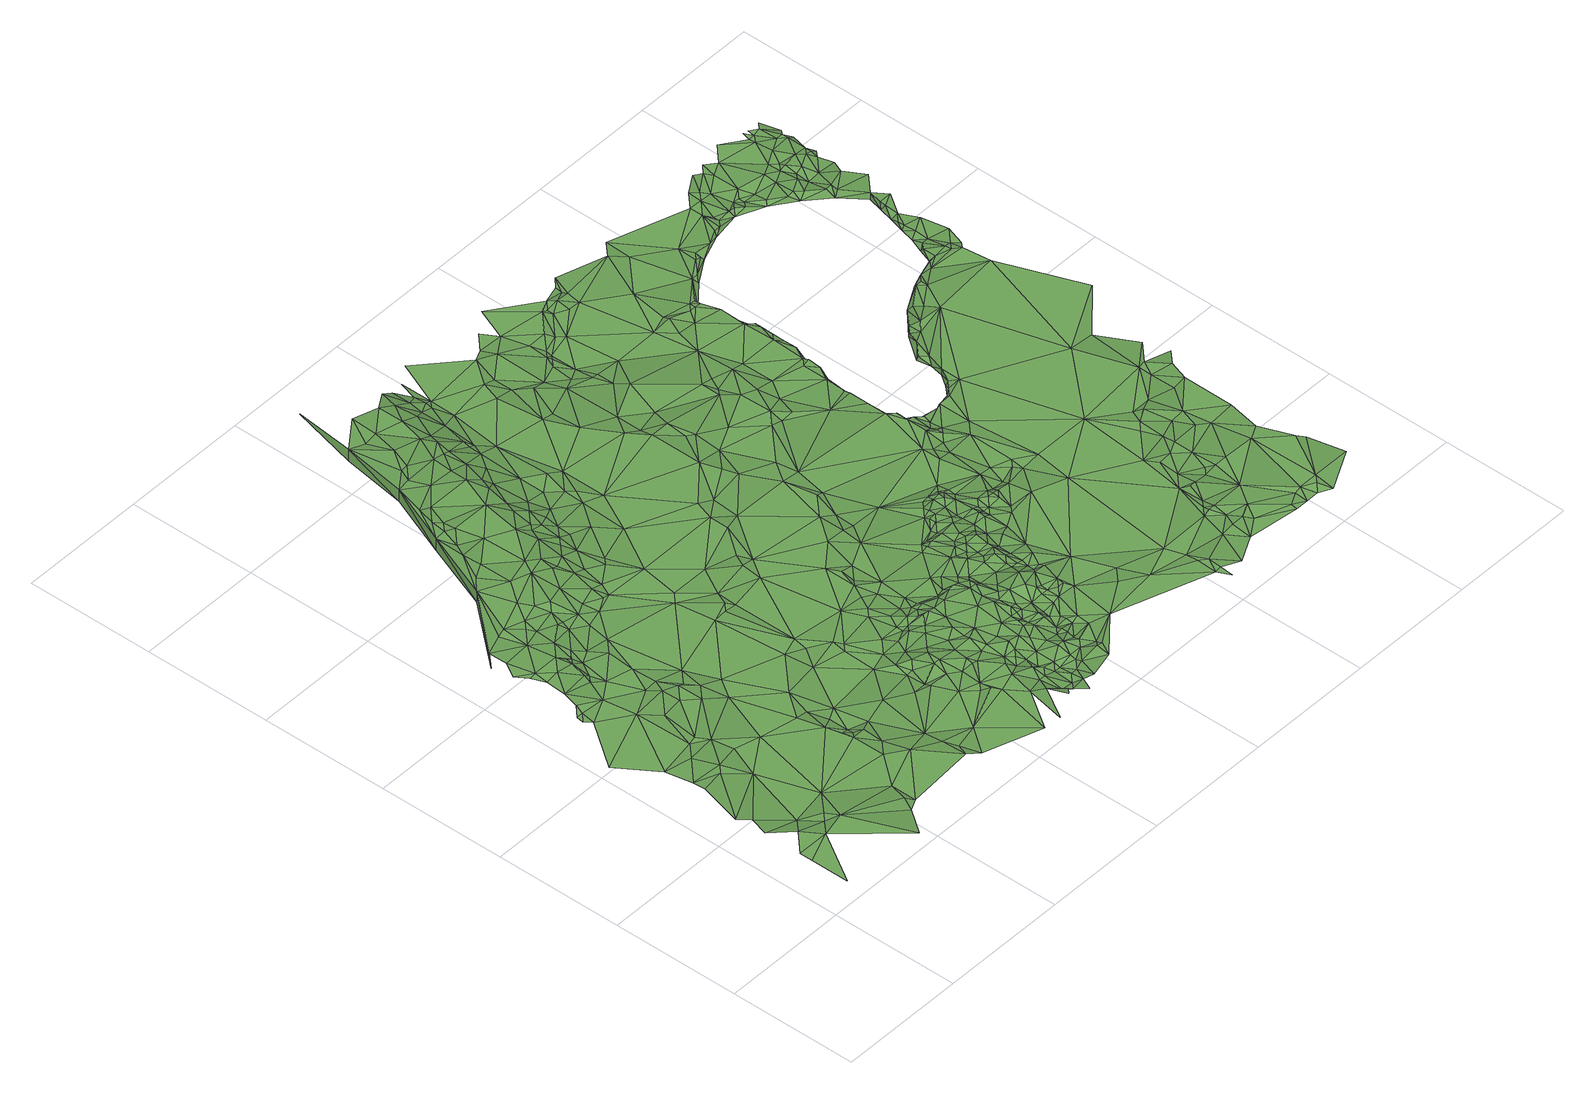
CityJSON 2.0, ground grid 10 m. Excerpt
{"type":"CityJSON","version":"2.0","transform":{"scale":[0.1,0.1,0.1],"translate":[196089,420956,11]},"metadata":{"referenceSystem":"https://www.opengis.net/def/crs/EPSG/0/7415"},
"CityObjects":{
"plantcover1":{"type":"PlantCover","attributes":{"3df_class":"Forest","bgt_fysiekvoorkomen":"groenvoorziening","bgt_status":"bestaand","identificatienamespace":"NL.IMGeo","begroeidterreindeeloptalud":"true","plus_fysiekvoorkomen":"gras- en kruidachtigen","relatievehoogteligging":0,"aantal_punten":0},"geometry":[{"type":"MultiSurface","lod":"1","boundaries":[[[0,1,2]],[[0,2,3]],[[3,2,4]],[[5,6,7]],[[4,5,7]],[[2,8,4]],[[8,5,4]],[[6,9,10]],[[11,12,10]],[[2,13,8]],[[5,9,6]],[[8,14,5]],[[15,13,2]],[[13,14,8]],[[11,16,12]],[[10,9,11]],[[17,16,18]],[[14,19,5]],[[20,16,11]],[[13,19,14]],[[17,21,22]],[[18,16,20]],[[19,9,5]],[[23,13,15]],[[20,11,9]],[[24,17,18]],[[22,21,25]],[[26,27,28]],[[25,27,26]],[[20,29,18]],[[13,23,30]],[[21,17,24]],[[13,31,19]],[[9,32,20]],[[28,27,33]],[[29,24,18]],[[31,13,30]],[[32,29,20]],[[25,34,27]],[[35,9,19]],[[34,33,27]],[[36,24,29]],[[37,38,39]],[[33,34,40]],[[41,38,37]],[[38,42,39]],[[43,30,23]],[[44,41,40]],[[21,34,25]],[[9,35,32]],[[36,45,24]],[[44,38,41]],[[24,45,21]],[[30,43,31]],[[35,29,32]],[[34,46,40]],[[47,44,40]],[[42,38,48]],[[38,44,49]],[[50,42,48]],[[51,36,29]],[[47,40,46]],[[31,52,19]],[[36,53,45]],[[38,49,48]],[[21,54,34]],[[45,55,21]],[[19,56,35]],[[44,47,57]],[[48,58,50]],[[44,57,49]],[[46,34,59]],[[51,53,36]],[[60,61,50]],[[47,46,62]],[[35,63,29]],[[31,43,64]],[[34,54,59]],[[21,55,54]],[[57,47,62]],[[19,52,65]],[[66,49,57]],[[62,46,59]],[[45,53,55]],[[48,67,58]],[[49,66,68]],[[56,19,65]],[[69,48,49]],[[57,68,66]],[[63,51,29]],[[57,62,70]],[[58,60,50]],[[69,49,68]],[[67,48,71]],[[62,59,70]],[[68,57,70]],[[69,72,48]],[[71,48,72]],[[73,68,70]],[[53,74,55]],[[31,64,52]],[[69,68,73]],[[54,55,75]],[[53,51,74]],[[59,54,76]],[[71,77,67]],[[67,60,58]],[[61,60,78]],[[75,55,74]],[[79,70,59]],[[80,63,35]],[[80,35,56]],[[70,81,73]],[[76,54,75]],[[77,71,72]],[[82,64,43]],[[51,83,74]],[[59,76,79]],[[69,84,72]],[[74,85,75]],[[69,73,86]],[[77,87,67]],[[63,83,51]],[[81,70,79]],[[74,83,85]],[[52,88,65]],[[81,86,73]],[[67,87,60]],[[52,64,88]],[[77,72,89]],[[65,90,56]],[[69,86,84]],[[85,91,75]],[[76,75,91]],[[65,92,90]],[[90,93,56]],[[83,91,85]],[[72,84,89]],[[94,80,56]],[[88,95,65]],[[95,92,65]],[[63,96,83]],[[92,93,90]],[[87,77,97]],[[93,98,56]],[[97,77,89]],[[79,99,81]],[[95,93,92]],[[79,76,99]],[[63,80,100]],[[56,98,94]],[[84,86,101]],[[91,83,96]],[[99,76,91]],[[84,101,89]],[[102,86,81]],[[64,103,88]],[[94,100,80]],[[95,88,104]],[[63,100,96]],[[104,93,95]],[[102,81,99]],[[105,64,82]],[[93,106,98]],[[107,60,87]],[[89,108,97]],[[86,109,101]],[[98,106,94]],[[103,64,105]],[[89,101,109]],[[88,103,104]],[[104,106,93]],[[107,110,60]],[[94,106,100]],[[109,86,102]],[[111,105,82]],[[112,87,97]],[[108,89,109]],[[113,111,82]],[[78,60,114]],[[60,110,115]],[[112,97,108]],[[87,112,107]],[[107,116,110]],[[117,102,99]],[[109,118,108]],[[106,104,119]],[[109,102,117]],[[120,105,111]],[[116,115,110]],[[119,104,103]],[[60,115,114]],[[105,120,103]],[[111,113,120]],[[121,96,100]],[[96,122,91]],[[118,112,108]],[[78,114,123]],[[124,100,106]],[[125,118,109]],[[126,99,91]],[[107,127,116]],[[125,109,117]],[[107,112,127]],[[116,128,115]],[[115,129,114]],[[118,130,112]],[[103,131,119]],[[125,117,132]],[[126,117,99]],[[125,133,118]],[[124,121,100]],[[120,113,134]],[[116,127,128]],[[96,121,122]],[[135,106,119]],[[115,128,129]],[[112,136,127]],[[125,132,133]],[[137,114,129]],[[103,120,138]],[[136,112,130]],[[117,139,132]],[[118,140,130]],[[124,106,135]],[[122,126,91]],[[118,133,140]],[[103,141,131]],[[142,114,137]],[[129,143,137]],[[128,143,129]],[[133,132,139]],[[130,144,136]],[[126,139,117]],[[144,130,140]],[[103,138,141]],[[123,114,145]],[[146,114,142]],[[147,142,137]],[[147,137,143]],[[148,133,139]],[[127,136,149]],[[127,150,128]],[[119,131,151]],[[133,148,140]],[[124,152,121]],[[153,136,144]],[[153,144,140]],[[135,119,151]],[[154,142,147]],[[145,114,146]],[[148,155,140]],[[121,156,122]],[[146,142,154]],[[150,127,149]],[[155,153,140]],[[152,156,121]],[[134,157,120]],[[153,149,136]],[[131,141,158]],[[120,159,138]],[[128,160,143]],[[135,161,124]],[[123,145,162]],[[124,163,152]],[[151,131,158]],[[126,164,139]],[[160,147,143]],[[120,165,159]],[[139,166,148]],[[161,163,124]],[[148,167,155]],[[122,156,168]],[[165,120,157]],[[128,150,160]],[[147,160,154]],[[153,155,169]],[[122,170,126]],[[152,163,156]],[[158,141,171]],[[135,151,172]],[[151,158,173]],[[174,149,153]],[[166,139,164]],[[141,138,171]],[[146,154,175]],[[170,122,168]],[[176,150,149]],[[172,151,173]],[[174,153,169]],[[155,167,169]],[[177,135,172]],[[177,161,135]],[[145,146,175]],[[168,156,178]],[[173,158,179]],[[167,148,166]],[[164,126,180]],[[179,158,171]],[[138,159,181]],[[182,172,173]],[[183,163,161]],[[149,174,184]],[[149,184,176]],[[150,176,185]],[[180,126,170]],[[186,157,134]],[[168,178,170]],[[177,183,161]],[[138,187,171]],[[173,179,182]],[[184,174,169]],[[159,165,181]],[[138,181,187]],[[169,167,188]],[[150,189,160]],[[185,189,150]],[[190,145,175]],[[191,172,182]],[[191,177,172]],[[181,165,157]],[[171,192,179]],[[162,145,193]],[[178,180,170]],[[184,194,176]],[[167,166,188]],[[163,195,156]],[[196,154,160]],[[185,176,194]],[[197,145,190]],[[175,154,196]],[[198,182,179]],[[187,192,171]],[[184,169,199]],[[177,200,183]],[[198,179,192]],[[198,191,182]],[[201,186,202]],[[183,195,163]],[[166,164,203]],[[180,203,164]],[[178,156,204]],[[193,145,197]],[[181,157,205]],[[206,194,184]],[[187,181,207]],[[189,208,160]],[[209,177,191]],[[210,185,194]],[[169,188,211]],[[185,210,189]],[[162,193,212]],[[186,205,157]],[[184,199,206]],[[187,213,192]],[[190,214,197]],[[209,200,177]],[[215,191,198]],[[216,190,175]],[[217,198,192]],[[211,199,169]],[[208,218,160]],[[207,181,219]],[[208,189,210]],[[178,204,180]],[[194,206,220]],[[213,187,207]],[[210,194,220]],[[196,160,218]],[[200,221,183]],[[156,195,204]],[[192,213,217]],[[215,198,217]],[[188,166,222]],[[175,196,223]],[[216,214,190]],[[181,205,224]],[[186,201,225]],[[219,181,224]],[[226,209,191]],[[205,186,225]],[[227,191,215]],[[214,228,197]],[[199,211,206]],[[228,193,197]],[[183,221,195]],[[216,175,223]],[[213,207,219]],[[229,230,201]],[[209,231,200]],[[210,232,208]],[[226,191,227]],[[220,206,233]],[[233,210,220]],[[201,230,234]],[[180,235,203]],[[215,217,236]],[[188,222,211]],[[225,201,234]],[[208,237,218]],[[196,218,238]],[[212,193,239]],[[228,240,193]],[[226,231,209]],[[231,241,200]],[[213,242,217]],[[213,219,242]],[[227,215,236]],[[221,200,241]],[[225,243,205]],[[232,210,233]],[[180,204,235]],[[205,244,224]],[[234,230,245]],[[232,237,208]],[[225,234,246]],[[238,218,237]],[[219,224,247]],[[244,205,243]],[[223,196,248]],[[217,249,236]],[[250,228,214]],[[225,246,243]],[[240,251,193]],[[196,238,248]],[[252,231,226]],[[242,219,247]],[[211,253,206]],[[254,234,245]],[[216,250,214]],[[240,228,255]],[[246,234,254]],[[226,227,256]],[[217,242,249]],[[257,216,223]],[[231,252,241]],[[224,244,247]],[[233,206,253]],[[195,221,258]],[[252,226,256]],[[259,221,241]],[[245,260,261]],[[262,227,236]],[[246,263,243]],[[264,166,203]],[[257,223,248]],[[247,244,265]],[[241,252,266]],[[254,245,261]],[[236,249,267]],[[244,243,268]],[[232,233,269]],[[262,256,227]],[[254,270,246]],[[242,247,271]],[[203,235,272]],[[259,258,221]],[[263,246,270]],[[243,263,273]],[[240,255,251]],[[266,259,241]],[[228,250,255]],[[238,237,274]],[[258,275,195]],[[236,267,262]],[[242,271,249]],[[265,244,268]],[[222,253,211]],[[256,276,252]],[[273,268,243]],[[237,232,277]],[[278,216,257]],[[166,264,222]],[[248,238,274]],[[247,265,279]],[[261,280,254]],[[252,281,266]],[[280,270,254]],[[247,282,271]],[[276,281,252]],[[283,235,204]],[[204,195,284]],[[278,250,216]],[[263,285,273]],[[286,257,248]],[[267,249,287]],[[279,265,268]],[[249,271,287]],[[263,270,285]],[[288,258,259]],[[247,279,282]],[[275,289,195]],[[276,256,290]],[[256,262,291]],[[232,269,277]],[[259,266,288]],[[267,287,262]],[[280,292,270]],[[233,293,269]],[[261,294,280]],[[294,261,295]],[[257,286,278]],[[253,293,233]],[[268,273,296]],[[274,237,277]],[[291,290,256]],[[292,285,270]],[[235,283,272]],[[290,281,276]],[[271,282,297]],[[266,281,298]],[[294,292,280]],[[287,271,297]],[[203,272,299]],[[285,296,273]],[[268,296,279]],[[300,275,258]],[[255,250,301]],[[262,287,291]],[[288,300,258]],[[288,266,302]],[[284,195,289]],[[281,290,298]],[[302,266,298]],[[303,294,295]],[[304,251,255]],[[283,204,284]],[[305,286,248]],[[282,279,306]],[[253,222,307]],[[292,294,308]],[[309,250,278]],[[292,310,285]],[[248,274,305]],[[311,290,291]],[[298,290,311]],[[282,306,297]],[[279,296,306]],[[303,308,294]],[[300,289,275]],[[310,292,308]],[[255,301,304]],[[312,293,253]],[[309,301,250]],[[285,313,296]],[[286,314,278]],[[302,298,315]],[[287,297,316]],[[311,315,298]],[[295,317,303]],[[274,277,305]],[[318,277,269]],[[288,302,319]],[[285,310,313]],[[318,269,293]],[[203,299,264]],[[272,283,299]],[[288,319,300]],[[320,302,315]],[[321,311,291]],[[291,287,322]],[[253,307,312]],[[316,297,306]],[[306,296,323]],[[278,314,309]],[[319,302,320]],[[286,305,324]],[[325,296,313]],[[311,326,315]],[[308,303,327]],[[323,296,325]],[[324,314,286]],[[300,328,289]],[[310,308,327]],[[316,322,287]],[[326,320,315]],[[329,313,310]],[[330,331,289]],[[322,321,291]],[[331,284,289]],[[321,326,311]],[[293,312,332]],[[222,333,307]],[[330,289,328]],[[300,319,328]],[[309,334,301]],[[306,323,335]],[[313,329,325]],[[316,306,335]],[[310,327,329]],[[336,303,317]],[[327,303,336]],[[319,320,337]],[[318,293,332]],[[338,305,277]],[[339,304,301]],[[312,307,332]],[[222,264,333]],[[277,318,338]],[[337,320,326]],[[323,325,340]],[[324,305,341]],[[342,283,284]],[[343,325,329]],[[344,316,335]],[[345,331,330]],[[314,346,309]],[[335,323,340]],[[301,334,339]],[[345,284,331]],[[324,341,314]],[[299,283,347]],[[345,330,328]],[[316,344,348]],[[326,321,349]],[[350,329,327]],[[322,316,351]],[[346,334,309]],[[340,325,343]],[[352,336,317]],[[351,316,348]],[[305,338,341]],[[353,327,336]],[[349,337,326]],[[335,354,344]],[[355,329,350]],[[322,356,321]],[[357,343,329]],[[358,328,319]],[[354,335,340]],[[350,327,353]],[[314,341,346]],[[338,318,332]],[[357,329,355]],[[304,339,359]],[[348,344,360]],[[336,352,353]],[[337,358,319]],[[354,360,344]],[[321,356,349]],[[361,322,351]],[[362,337,349]],[[348,360,363]],[[364,340,343]],[[342,284,345]],[[348,365,351]],[[366,343,357]],[[363,365,348]],[[299,347,264]],[[340,367,354]],[[334,368,339]],[[322,361,356]],[[366,364,343]],[[369,362,349]],[[354,370,360]],[[360,371,363]],[[364,367,340]],[[346,368,334]],[[362,358,337]],[[365,372,351]],[[372,361,351]],[[363,371,365]],[[356,369,349]],[[373,355,350]],[[373,350,353]],[[355,374,357]],[[375,345,328]],[[367,370,354]],[[339,376,359]],[[370,371,360]],[[374,366,357]],[[369,377,362]],[[341,338,378]],[[352,317,379]],[[372,365,380]],[[368,376,339]],[[346,341,378]],[[347,283,381]],[[365,371,380]],[[366,374,364]],[[342,381,283]],[[333,264,382]],[[356,377,369]],[[361,372,383]],[[361,384,356]],[[364,385,367]],[[264,347,382]],[[362,377,386]],[[379,353,352]],[[373,374,355]],[[386,358,362]],[[385,370,367]],[[361,383,384]],[[387,372,380]],[[346,388,368]],[[356,389,377]],[[374,390,364]],[[391,380,371]],[[370,391,371]],[[364,392,385]],[[356,384,389]],[[390,392,364]],[[345,375,342]],[[393,370,385]],[[376,394,359]],[[383,372,387]],[[395,328,358]],[[332,307,396]],[[393,391,370]],[[307,333,397]],[[389,398,377]],[[380,391,387]],[[378,388,346]],[[376,368,399]],[[332,400,338]],[[377,398,386]],[[383,401,384]],[[353,379,373]],[[384,401,389]],[[374,402,390]],[[402,374,373]],[[375,328,395]],[[402,392,390]],[[387,403,383]],[[368,388,399]],[[401,383,403]],[[393,385,404]],[[389,405,398]],[[401,405,389]],[[392,404,385]],[[394,376,406]],[[404,391,393]],[[376,399,406]],[[407,358,386]],[[391,408,387]],[[379,402,373]],[[375,409,342]],[[410,392,402]],[[398,407,386]],[[411,388,378]],[[388,411,399]],[[391,404,412]],[[403,387,413]],[[410,404,392]],[[378,338,414]],[[403,415,401]],[[333,382,397]],[[406,399,411]],[[415,405,401]],[[408,391,416]],[[405,417,398]],[[391,412,416]],[[381,342,409]],[[387,408,413]],[[418,382,347]],[[407,395,358]],[[412,404,410]],[[407,398,417]],[[411,419,406]],[[400,332,420]],[[415,403,413]],[[421,416,412]],[[375,422,409]],[[421,412,410]],[[415,423,405]],[[423,417,405]],[[424,402,379]],[[338,400,414]],[[424,410,402]],[[425,307,397]],[[426,416,421]],[[375,395,427]],[[408,416,428]],[[396,420,332]],[[429,421,410]],[[307,425,396]],[[408,428,413]],[[430,347,381]],[[395,407,431]],[[417,432,407]],[[378,433,411]],[[434,381,409]],[[428,416,426]],[[435,429,410]],[[413,436,415]],[[409,422,434]],[[426,421,437]],[[382,438,397]],[[431,427,395]],[[421,429,437]],[[417,439,432]],[[438,382,418]],[[440,423,415]],[[432,441,407]],[[442,417,423]],[[407,441,431]],[[424,435,410]],[[347,430,418]],[[436,440,415]],[[426,437,428]],[[417,443,439]],[[437,429,435]],[[431,444,427]],[[443,417,442]],[[441,432,439]],[[428,445,413]],[[378,414,433]],[[375,446,422]],[[444,431,441]],[[447,442,423]],[[413,448,436]],[[440,447,423]],[[449,375,427]],[[450,427,444]],[[435,424,437]],[[451,381,434]],[[452,440,436]],[[453,441,439]],[[439,443,453]],[[379,454,424]],[[413,445,448]],[[428,437,455]],[[456,444,441]],[[448,452,436]],[[420,457,400]],[[458,447,440]],[[452,458,440]],[[459,443,442]],[[427,450,460]],[[444,461,450]],[[456,441,453]],[[459,442,447]],[[445,428,455]],[[430,381,451]],[[434,422,446]],[[462,453,443]],[[444,456,461]],[[452,463,458]],[[448,463,452]],[[458,459,447]],[[462,443,459]],[[449,446,375]],[[464,456,453]],[[414,400,465]],[[448,445,466]],[[450,461,467]],[[455,466,445]],[[451,434,468]],[[450,467,460]],[[463,469,458]],[[411,470,471]],[[458,469,459]],[[437,424,472]],[[473,464,453]],[[473,453,462]],[[461,456,474]],[[438,475,397]],[[456,464,474]],[[449,427,460]],[[433,470,411]],[[418,475,438]],[[400,457,476]],[[448,477,463]],[[379,478,454]],[[479,462,459]],[[468,434,446]],[[459,469,479]],[[396,480,420]],[[448,466,477]],[[455,437,472]],[[433,414,465]],[[463,477,469]],[[430,451,468]],[[467,461,481]],[[481,461,474]],[[425,482,396]],[[460,467,483]],[[474,464,484]],[[397,485,425]],[[400,476,465]],[[464,473,484]],[[486,424,454]],[[487,418,430]],[[466,455,472]],[[488,457,420]],[[489,473,462]],[[479,489,462]],[[467,481,483]],[[460,483,490]],[[482,480,396]],[[491,479,469]],[[490,449,460]],[[397,475,492]],[[418,487,475]],[[491,469,477]],[[477,466,472]],[[493,433,465]],[[430,468,494]],[[472,424,486]],[[397,492,485]],[[484,473,489]],[[481,474,495]],[[495,474,484]],[[490,483,496]],[[420,480,488]],[[425,497,482]],[[489,479,498]],[[481,499,483]],[[490,496,449]],[[498,479,491]],[[500,446,449]],[[487,430,494]],[[496,483,499]],[[425,485,497]],[[495,484,489]],[[449,496,501]],[[488,476,457]],[[478,379,502]],[[433,493,470]],[[491,477,472]],[[501,500,449]],[[481,503,499]],[[486,454,478]],[[481,495,503]],[[493,465,504]],[[505,446,500]],[[465,476,504]],[[482,506,480]],[[492,497,485]],[[501,496,507]],[[496,499,507]],[[489,498,508]],[[497,506,482]],[[509,499,503]],[[495,489,510]],[[498,491,508]],[[511,500,501]],[[507,499,509]],[[446,505,512]],[[503,495,513]],[[507,511,501]],[[475,514,492]],[[510,489,508]],[[511,505,500]],[[504,476,488]],[[509,503,515]],[[513,495,510]],[[516,470,493]],[[504,516,493]],[[503,513,515]],[[505,511,512]],[[517,507,509]],[[518,475,487]],[[511,507,519]],[[508,491,520]],[[446,512,521]],[[518,487,494]],[[517,509,515]],[[522,510,508]],[[523,472,486]],[[513,510,522]],[[480,524,488]],[[511,525,512]],[[519,507,517]],[[468,446,526]],[[525,511,519]],[[527,504,488]],[[523,486,478]],[[515,513,528]],[[506,529,480]],[[513,522,528]],[[468,526,494]],[[530,515,528]],[[522,508,520]],[[516,531,470]],[[518,514,475]],[[530,517,515]],[[532,491,472]],[[512,525,533]],[[534,525,519]],[[497,492,535]],[[534,519,517]],[[528,522,536]],[[530,528,536]],[[527,537,504]],[[525,534,533]],[[480,529,524]],[[522,520,536]],[[527,488,538]],[[539,517,530]],[[540,534,517]],[[535,506,497]],[[521,512,533]],[[541,478,502]],[[539,530,536]],[[516,504,542]],[[539,540,517]],[[488,524,538]],[[514,535,492]],[[543,533,534]],[[537,542,504]],[[543,534,540]],[[520,491,532]],[[544,478,541]],[[536,520,545]],[[523,478,544]],[[539,536,546]],[[521,533,543]],[[518,494,547]],[[521,526,446]],[[516,548,531]],[[527,549,537]],[[536,550,546]],[[536,545,550]],[[549,527,538]],[[540,539,551]],[[552,553,502]],[[551,539,546]],[[531,548,554]],[[537,549,555]],[[556,538,524]],[[542,537,555]],[[557,541,502]],[[550,558,546]],[[553,557,502]],[[516,542,559]],[[549,538,556]],[[560,529,506]],[[558,551,546]],[[561,550,545]],[[518,562,514]],[[543,540,563]],[[516,559,548]],[[520,532,545]],[[544,541,557]],[[550,561,558]],[[521,543,563]],[[555,549,564]],[[472,523,565]],[[542,555,564]],[[551,558,561]],[[540,551,563]],[[560,506,535]],[[566,557,553]],[[567,551,561]],[[559,542,568]],[[494,569,547]],[[568,542,564]],[[561,545,570]],[[524,529,571]],[[524,571,556]],[[572,514,562]],[[549,556,571]],[[535,514,572]],[[565,532,472]],[[518,547,562]],[[567,563,551]],[[545,532,570]],[[567,561,570]],[[573,521,563]],[[574,548,559]],[[575,544,557]],[[559,568,574]],[[576,564,549]],[[577,568,564]],[[567,570,578]],[[563,567,578]],[[526,579,494]],[[573,526,521]],[[580,523,544]],[[547,581,562]],[[557,566,575]],[[576,549,571]],[[494,579,569]],[[574,568,577]],[[560,535,582]],[[572,582,535]],[[576,577,564]],[[563,578,583]],[[572,562,584]],[[562,581,585]],[[586,578,570]],[[547,569,581]],[[587,573,563]],[[582,588,560]],[[548,574,589]],[[570,532,590]],[[560,591,529]],[[529,591,571]],[[548,589,592]],[[580,544,575]],[[585,584,562]],[[583,587,563]],[[593,526,573]],[[583,578,586]],[[594,575,566]],[[593,573,587]],[[572,595,582]],[[589,574,577]],[[586,570,590]],[[581,569,585]],[[532,565,590]],[[582,595,588]],[[595,572,584]],[[596,577,576]],[[593,597,526]],[[593,587,598]],[[588,591,560]],[[523,599,565]],[[600,583,586]],[[523,580,599]],[[584,585,601]],[[571,602,576]],[[594,603,575]],[[587,583,604]],[[589,577,596]],[[597,593,598]],[[600,586,590]],[[605,526,597]],[[584,601,595]],[[592,589,606]],[[583,600,604]],[[603,607,575]],[[607,580,575]],[[605,579,526]],[[604,598,587]],[[595,591,588]],[[596,576,608]],[[603,594,609]],[[610,597,598]],[[590,565,611]],[[591,602,571]],[[612,585,569]],[[600,590,611]],[[589,596,613]],[[604,610,598]],[[579,614,569]],[[610,615,597]],[[580,616,617]],[[580,607,616]],[[612,601,585]],[[606,589,613]],[[615,618,597]],[[603,609,607]],[[601,619,595]],[[618,605,597]],[[594,620,609]],[[608,576,621]],[[611,604,600]],[[622,615,610]],[[569,614,623]],[[613,596,624]],[[616,625,617]],[[591,595,619]],[[626,579,605]],[[616,607,625]],[[621,576,602]],[[622,618,615]],[[622,610,604]],[[579,626,627]],[[628,605,618]],[[627,629,579]],[[580,617,599]],[[569,623,630]],[[631,626,605]],[[632,579,629]],[[579,632,614]],[[624,596,608]],[[631,605,628]],[[627,626,631]],[[606,613,624]],[[617,625,633]],[[622,634,618]],[[634,628,618]],[[612,569,630]],[[632,635,614]],[[609,636,607]],[[623,614,635]],[[607,636,625]],[[617,633,599]],[[631,628,637]],[[634,638,628]],[[594,639,620]],[[609,620,636]],[[640,622,604]],[[611,640,604]],[[635,641,623]],[[637,628,638]],[[602,591,642]],[[624,608,621]],[[601,643,619]],[[630,623,641]],[[565,599,644]],[[645,606,624]],[[601,612,646]],[[647,634,622]],[[599,633,648]],[[649,638,634]],[[625,650,633]],[[651,630,641]],[[652,624,621]],[[649,637,638]],[[651,612,630]],[[622,640,647]],[[633,653,648]],[[654,606,645]],[[601,646,643]],[[611,565,655]],[[652,645,624]],[[602,642,656]],[[636,650,625]],[[642,591,657]],[[620,658,636]],[[599,648,653]],[[659,591,619]],[[647,649,634]],[[651,660,612]],[[633,650,653]],[[661,602,656]],[[612,660,646]],[[599,653,662]],[[620,639,658]],[[663,621,602]],[[664,645,652]],[[665,619,643]],[[664,654,645]],[[642,657,656]],[[644,655,565]],[[666,599,662]],[[646,660,667]],[[668,660,651]],[[640,611,655]],[[644,599,666]],[[663,602,661]],[[646,667,643]],[[669,647,640]],[[591,659,657]],[[668,667,660]],[[653,670,662]],[[650,670,653]],[[668,643,667]],[[619,665,659]],[[636,658,671]],[[636,671,650]],[[647,672,649]],[[673,661,656]],[[657,673,656]],[[643,668,674]],[[639,675,658]],[[672,647,669]],[[662,670,676]],[[666,662,677]],[[665,643,674]],[[678,652,621]],[[644,666,677]],[[679,669,640]],[[650,680,670]],[[668,681,674]],[[658,675,671]],[[673,682,661]],[[661,682,663]],[[665,674,683]],[[657,684,673]],[[678,664,652]],[[670,680,676]],[[685,672,669]],[[676,686,662]],[[674,681,683]],[[677,662,686]],[[671,687,650]],[[665,683,688]],[[679,640,655]],[[663,678,621]],[[684,657,689]],[[659,689,657]],[[690,665,688]],[[690,659,665]],[[650,691,680]],[[675,687,671]],[[683,681,692]],[[673,684,682]],[[693,672,685]],[[644,677,694]],[[688,683,692]],[[685,669,679]],[[676,680,686]],[[675,695,687]],[[690,688,692]],[[659,690,696]],[[655,644,697]],[[684,698,682]],[[699,693,685]],[[692,696,690]],[[696,700,659]],[[698,684,689]],[[699,685,679]],[[697,644,694]],[[692,700,696]],[[659,700,701]],[[682,698,702]],[[703,677,686]],[[701,689,659]],[[680,691,686]],[[704,698,689]],[[705,687,695]],[[704,702,698]],[[694,677,703]],[[701,704,689]],[[693,699,706]],[[650,687,707]],[[682,708,663]],[[709,699,679]],[[710,705,695]],[[706,699,709]],[[650,707,691]],[[705,711,687]],[[682,702,708]],[[655,697,712]],[[702,704,708]],[[710,711,705]],[[709,713,706]],[[712,697,694]],[[686,714,703]],[[715,678,663]],[[703,716,694]],[[709,717,713]],[[708,715,663]],[[691,718,686]],[[719,655,712]],[[720,721,713]],[[711,707,687]],[[717,720,713]],[[716,712,694]],[[704,722,708]],[[714,716,703]],[[723,721,720]],[[717,723,720]],[[718,714,686]],[[712,724,719]],[[716,724,712]],[[711,710,725]],[[691,707,718]],[[655,726,679]],[[708,722,727]],[[678,715,728]],[[723,729,721]],[[730,709,679]],[[717,731,723]],[[716,714,732]],[[733,719,724]],[[732,724,716]],[[734,707,711]],[[735,708,727]],[[655,719,736]],[[737,715,708]],[[730,717,709]],[[718,732,714]],[[738,729,723]],[[733,724,732]],[[739,727,722]],[[737,728,715]],[[731,738,723]],[[711,725,740]],[[740,734,711]],[[707,741,718]],[[737,708,735]],[[742,735,727]],[[743,729,738]],[[734,741,707]],[[743,738,731]],[[739,742,727]],[[717,730,731]],[[744,732,718]],[[733,736,719]],[[731,745,743]],[[746,733,732]],[[744,718,741]],[[735,747,737]],[[742,747,735]],[[655,736,726]],[[730,679,726]],[[748,729,743]],[[742,739,747]],[[748,743,745]],[[730,745,731]],[[747,749,737]],[[744,750,732]],[[747,739,749]],[[751,733,746]],[[750,746,732]],[[752,728,737]],[[753,748,745]],[[733,751,736]],[[745,754,753]],[[754,745,730]],[[739,755,749]],[[750,751,746]],[[749,756,737]],[[757,748,753]],[[758,736,751]],[[757,753,754]],[[759,751,750]],[[749,755,760]],[[759,758,751]],[[761,754,730]],[[737,756,752]],[[736,762,726]],[[756,749,760]],[[763,748,757]],[[755,764,760]],[[761,757,754]],[[736,758,765]],[[760,764,756]],[[766,758,759]],[[765,762,736]],[[757,761,767]],[[767,763,757]],[[768,756,764]],[[769,764,755]],[[770,730,726]],[[756,768,771]],[[772,767,761]],[[772,763,767]],[[764,769,768]],[[756,773,752]],[[756,771,773]],[[771,768,774]],[[761,730,770]],[[775,772,761]],[[769,774,768]],[[726,762,776]],[[773,771,774]],[[773,777,752]],[[772,778,763]],[[779,774,769]],[[774,780,773]],[[775,781,772]],[[782,777,773]],[[783,779,769]],[[774,779,784]],[[773,780,782]],[[775,761,770]],[[781,778,772]],[[774,784,780]],[[783,784,779]],[[785,783,769]],[[726,776,770]],[[782,786,777]],[[775,787,781]],[[784,783,788]],[[781,787,778]],[[788,783,785]],[[789,784,788]],[[780,790,782]],[[780,784,791]],[[787,775,792]],[[793,778,787]],[[791,784,789]],[[794,778,793]],[[790,786,782]],[[788,785,795]],[[796,789,788]],[[792,775,797]],[[775,770,797]],[[796,788,795]],[[798,780,791]],[[799,793,787]],[[791,789,796]],[[780,798,790]],[[794,793,800]],[[799,787,792]],[[785,801,795]],[[800,793,799]],[[794,800,802]],[[785,803,801]],[[804,799,792]],[[800,799,805]],[[796,795,806]],[[792,797,804]],[[800,805,802]],[[798,807,790]],[[791,796,808]],[[806,795,801]],[[804,805,799]],[[791,809,798]],[[802,805,810]],[[804,797,811]],[[801,803,812]],[[810,813,802]],[[807,798,809]],[[806,801,812]],[[791,808,809]],[[808,796,806]],[[812,803,814]],[[815,813,810]],[[805,804,816]],[[805,817,810]],[[818,813,815]],[[804,811,816]],[[814,803,819]],[[820,813,818]],[[821,812,814]],[[817,815,810]],[[821,806,812]],[[815,822,818]],[[805,816,817]],[[803,823,819]],[[820,818,822]],[[822,815,817]],[[824,808,806]],[[819,825,814]],[[825,821,814]],[[821,824,806]],[[809,808,826]],[[820,822,827]],[[820,827,828]],[[819,823,829]],[[823,830,829]],[[829,825,819]],[[808,824,826]],[[827,831,828]],[[832,821,825]],[[823,833,830]],[[832,824,821]],[[831,833,828]],[[834,827,822]],[[835,833,823]],[[828,833,835]],[[836,824,832]],[[837,825,829]],[[834,831,827]],[[825,838,832]],[[839,826,824]],[[836,839,824]],[[826,840,809]],[[809,840,841]],[[830,842,829]],[[834,833,831]],[[838,836,832]],[[837,838,825]],[[833,843,830]],[[826,839,844]],[[842,837,829]],[[836,845,839]],[[845,836,838]],[[838,837,846]],[[830,843,842]],[[845,844,839]],[[840,826,844]],[[845,838,846]],[[841,840,847]],[[848,837,842]],[[837,849,846]],[[848,849,837]],[[846,850,845]],[[851,844,845]],[[852,840,844]],[[846,849,853]],[[854,847,840]],[[846,853,850]],[[854,855,847]],[[845,850,851]],[[844,851,852]],[[840,852,854]],[[853,849,856]],[[853,856,850]],[[857,854,852]],[[858,854,857]],[[852,851,859]],[[857,852,859]],[[851,850,860]],[[851,860,859]],[[859,861,857]],[[857,861,862]]]}]}
},
"vertices":[
[18,36,22],[18,6,22],[43,46,22],[18,46,22],[33,61,22],[43,71,19],[23,91,21],[18,76,22],[53,56,20],[58,121,19],[18,101,19],[43,136,21],[28,136,18],[63,51,22],[58,61,21],[83,1,22],[28,146,17],[23,166,18],[43,161,19],[73,76,19],[48,141,22],[53,216,18],[3,196,18],[98,21,20],[53,171,19],[28,231,19],[23,236,20],[28,241,21],[23,241,21],[63,161,22],[103,31,21],[108,46,19],[68,146,19],[28,246,25],[48,241,19],[88,141,19],[58,171,21],[23,281,31],[28,281,32],[18,291,30],[28,256,29],[28,271,30],[23,301,32],[108,26,19],[38,271,32],[63,201,19],[53,256,22],[53,261,25],[43,301,34],[48,281,32],[23,316,32],[88,191,22],[128,71,18],[78,201,22],[73,226,19],[78,216,21],[123,116,18],[53,271,29],[38,321,33],[63,251,19],[59,358,36],[17,309,27],[58,261,21],[103,181,19],[143,61,18],[128,96,18],[53,276,30],[43,321,36],[58,276,27],[58,291,32],[63,271,23],[53,311,35],[58,306,33],[63,281,28],[88,211,22],[83,226,20],[83,246,19],[58,316,36],[59,358,27],[83,266,21],[118,136,18],[73,276,23],[163,31,18],[98,201,21],[73,301,32],[93,211,20],[78,296,27],[68,331,36],[138,81,17],[78,311,33],[128,106,16],[103,221,19],[133,101,16],[133,106,15],[128,136,16],[138,96,18],[113,196,19],[73,321,36],[133,121,15],[93,276,20],[133,156,18],[78,301,30],[93,291,23],[163,66,15],[148,101,15],[163,51,17],[143,126,15],[78,346,39],[83,316,36],[93,301,27],[68,366,37],[168,41,16],[93,341,39],[173,26,15],[79,410,37],[78,386,38],[78,371,39],[108,296,22],[98,321,34],[168,106,17],[188,46,15],[158,181,19],[153,236,19],[79,410,27],[163,161,16],[103,306,26],[148,266,20],[98,351,40],[98,386,39],[83,396,37],[108,336,36],[188,96,16],[118,301,24],[118,311,26],[218,11,15],[188,131,15],[108,346,38],[88,411,37],[208,76,15],[123,301,23],[118,326,31],[198,91,18],[88,421,39],[93,406,39],[113,336,34],[99,459,37],[93,436,37],[93,416,38],[128,311,23],[123,361,36],[118,376,39],[198,111,15],[173,176,17],[123,341,33],[98,431,39],[128,326,27],[173,186,19],[228,56,15],[198,96,16],[218,66,15],[123,406,39],[188,156,16],[99,459,27],[188,166,18],[153,271,22],[223,61,17],[158,301,22],[143,321,24],[163,236,20],[138,341,28],[168,241,21],[213,91,18],[198,121,18],[203,111,16],[133,351,30],[113,444,40],[128,371,34],[203,136,15],[173,236,19],[213,101,21],[173,251,20],[223,71,15],[208,116,19],[193,161,16],[138,356,30],[133,376,33],[238,41,15],[223,86,16],[148,326,23],[133,391,36],[108,459,39],[213,126,16],[218,101,21],[107,509,37],[138,371,32],[213,181,19],[133,431,39],[113,469,38],[218,111,21],[148,356,26],[213,146,15],[248,36,14],[233,11,14],[183,271,22],[203,241,19],[243,61,15],[148,366,27],[233,86,16],[138,401,33],[218,136,16],[143,386,32],[163,351,25],[107,509,27],[233,91,18],[118,469,39],[223,116,19],[133,459,40],[233,101,19],[138,416,37],[238,86,15],[148,376,29],[223,166,16],[178,336,22],[133,444,39],[248,71,15],[253,46,12],[228,136,18],[233,126,19],[123,484,40],[253,21,15],[258,26,13],[228,141,15],[153,396,27],[158,381,26],[258,31,9],[203,256,21],[238,111,18],[148,421,31],[143,426,35],[112,555,37],[118,504,37],[228,146,15],[248,91,14],[258,56,14],[253,66,12],[263,26,9],[258,46,12],[253,76,14],[148,444,35],[248,101,19],[143,479,39],[128,524,40],[233,141,16],[178,371,24],[268,31,8],[128,504,39],[238,131,19],[143,459,38],[228,171,17],[233,156,16],[268,16,12],[273,26,11],[248,116,20],[263,51,13],[223,301,22],[258,71,14],[238,146,18],[248,106,18],[263,66,11],[168,396,25],[268,46,9],[253,91,16],[208,266,20],[263,56,11],[158,436,29],[233,181,17],[243,136,22],[168,416,25],[148,469,39],[263,76,14],[273,36,10],[243,141,18],[263,81,18],[213,256,19],[238,216,18],[273,51,11],[148,459,37],[258,106,18],[243,156,15],[238,191,18],[248,136,22],[253,126,19],[273,46,9],[178,386,25],[278,36,10],[278,21,15],[273,66,11],[263,91,16],[248,146,17],[223,286,22],[243,176,16],[148,499,39],[248,151,16],[283,36,14],[148,519,39],[168,449,27],[273,81,16],[193,366,23],[283,41,12],[153,479,35],[283,46,13],[253,136,21],[183,381,25],[283,56,16],[168,464,29],[253,146,19],[273,96,18],[298,26,15],[183,406,25],[253,161,15],[253,151,16],[263,136,21],[273,116,21],[278,76,14],[168,459,27],[283,66,14],[263,141,20],[293,46,13],[253,181,17],[288,56,16],[243,196,16],[243,206,18],[193,401,23],[228,316,22],[163,499,33],[283,86,15],[298,36,17],[268,146,15],[183,449,23],[158,514,37],[288,81,15],[173,459,25],[258,231,19],[293,66,12],[283,91,17],[253,206,16],[173,484,27],[238,291,19],[283,96,17],[273,141,20],[298,51,14],[283,111,21],[303,36,16],[303,41,14],[288,86,14],[298,56,12],[283,131,21],[298,61,14],[278,161,15],[163,529,35],[288,91,14],[283,121,20],[273,146,17],[288,96,17],[298,71,12],[288,101,19],[298,66,14],[298,81,15],[173,504,27],[278,141,21],[298,86,16],[293,96,16],[288,111,19],[313,56,14],[308,66,12],[273,216,16],[173,514,29],[283,141,19],[188,489,23],[328,51,15],[293,101,18],[273,251,18],[238,311,21],[293,116,20],[288,131,21],[303,81,12],[283,156,16],[298,111,21],[183,504,24],[288,136,21],[308,71,13],[303,96,15],[308,76,12],[303,86,13],[173,529,29],[293,181,15],[248,396,22],[258,341,22],[288,146,18],[183,509,25],[223,444,22],[293,131,18],[313,66,15],[298,121,19],[313,86,14],[293,141,18],[183,519,24],[298,161,19],[308,106,22],[273,231,18],[318,86,16],[188,509,23],[313,96,16],[313,116,23],[218,479,23],[308,131,17],[313,101,19],[303,151,21],[268,316,20],[188,534,23],[233,421,22],[318,96,16],[283,231,15],[308,141,20],[333,86,15],[258,381,22],[318,101,17],[298,186,15],[323,111,19],[323,91,18],[283,291,18],[298,181,17],[303,161,17],[223,494,23],[283,246,16],[328,91,18],[318,126,18],[328,96,19],[263,326,22],[308,156,20],[318,131,18],[308,166,19],[313,146,19],[313,151,19],[303,181,18],[328,116,15],[308,231,14],[318,141,21],[328,121,15],[318,201,16],[303,186,15],[288,266,18],[323,126,18],[313,161,21],[353,66,17],[333,111,18],[313,171,17],[233,444,20],[323,136,19],[323,146,20],[313,191,14],[313,181,18],[323,151,20],[328,126,17],[318,166,21],[233,479,20],[333,116,16],[313,186,15],[293,266,16],[328,136,17],[238,514,22],[203,544,23],[353,106,15],[323,161,22],[318,171,21],[278,341,19],[243,469,21],[338,126,17],[373,56,15],[328,146,17],[258,411,20],[323,181,20],[258,391,20],[318,191,18],[328,166,19],[273,366,20],[363,76,16],[293,306,19],[258,454,19],[333,161,16],[318,196,18],[343,136,15],[278,361,21],[233,494,20],[298,291,16],[333,171,18],[323,196,19],[273,381,22],[338,151,18],[328,186,19],[323,206,18],[323,201,19],[403,26,15],[333,181,17],[253,469,19],[328,211,17],[278,396,19],[333,196,18],[348,156,15],[333,186,17],[343,171,18],[333,206,19],[333,211,18],[343,176,19],[298,351,19],[343,181,19],[253,509,20],[343,196,18],[318,331,19],[338,201,20],[358,161,17],[348,216,15],[348,171,16],[398,66,15],[283,436,17],[338,206,20],[368,246,15],[268,459,17],[348,176,16],[288,426,19],[348,181,17],[248,519,20],[383,166,15],[343,211,16],[343,206,18],[318,376,19],[353,176,16],[268,474,19],[278,449,18],[353,186,18],[348,201,16],[403,41,16],[273,484,18],[348,206,17],[403,51,15],[363,166,16],[358,181,19],[328,331,16],[268,519,19],[278,464,16],[363,176,18],[363,186,18],[408,16,15],[408,26,16],[258,529,22],[273,479,19],[283,449,17],[408,36,17],[363,181,19],[273,499,19],[318,391,19],[368,181,18],[328,341,19],[373,201,16],[278,484,16],[408,156,16],[423,21,14],[368,186,16],[278,489,17],[358,316,14],[378,181,17],[303,449,15],[328,366,18],[368,231,15],[288,499,19],[433,46,15],[298,489,16],[293,494,16],[378,186,15],[378,286,15],[438,66,16],[338,331,17],[323,381,17],[383,201,15],[338,361,19],[343,346,16],[393,191,15],[378,231,14],[328,391,17],[303,514,19],[398,186,13],[343,416,16],[278,544,19],[373,241,14],[443,31,15],[343,386,18],[308,509,17],[383,256,15],[383,241,13],[448,96,15],[398,196,15],[353,361,16],[338,449,16],[443,46,17],[398,231,16],[383,271,15],[313,519,19],[448,56,16],[318,504,17],[453,46,17],[388,246,15],[413,186,15],[378,336,15],[308,514,17],[378,301,15],[388,251,15],[443,66,18],[443,71,17],[388,256,13],[353,386,16],[458,41,15],[328,504,16],[393,251,13],[378,316,15],[318,514,19],[448,66,18],[383,281,15],[380,289,11],[388,271,14],[380,293,11],[378,321,14],[385,277,11],[380,296,11],[448,76,16],[393,261,12],[380,300,11],[463,51,18],[395,269,11],[393,266,14],[483,26,15],[408,241,15],[380,319,11],[348,436,16],[383,361,15],[453,131,15],[328,519,16],[378,356,15],[408,266,15],[453,91,17],[407,267,11],[473,66,19],[382,339,11],[328,514,18],[458,91,17],[328,524,17],[458,186,15],[353,449,18],[363,436,15],[483,31,16],[383,411,15],[383,346,16],[353,454,16],[458,106,15],[358,484,15],[333,529,19],[383,386,16],[458,121,16],[383,356,17],[385,358,11],[418,266,15],[468,91,16],[493,36,16],[420,270,11],[368,444,17],[388,371,15],[493,26,15],[473,96,16],[468,121,17],[373,519,17],[433,271,16],[478,91,18],[391,377,11],[373,449,17],[388,381,15],[373,444,17],[423,271,15],[478,111,17],[498,36,18],[388,391,15],[383,431,16],[388,401,15],[488,91,18],[390,395,11],[427,277,11],[478,136,16],[503,26,15],[388,406,15],[473,151,15],[378,444,17],[428,276,15],[388,412,11],[384,430,11],[378,449,16],[478,126,17],[379,447,11],[508,31,18],[433,286,11],[513,91,17],[393,464,16],[433,286,16],[513,21,15],[513,36,18],[478,156,17],[435,296,11],[498,126,18],[383,509,15],[493,141,16],[438,301,15],[508,121,16],[483,166,16],[433,306,15],[433,307,11],[397,462,11],[443,316,15],[488,161,18],[543,36,18],[503,236,16],[398,464,16],[383,529,16],[447,326,11],[478,326,15],[453,321,14],[503,141,18],[498,166,16],[533,71,18],[408,474,16],[518,191,16],[408,489,17],[448,326,13],[416,474,11],[538,66,16],[523,96,18],[413,474,15],[453,331,13],[528,121,18],[458,326,17],[518,161,16],[413,479,16],[465,343,11],[428,479,14],[528,161,18],[518,181,15],[443,509,16],[468,341,14],[473,336,14],[437,482,11],[443,499,16],[483,351,16],[523,191,17],[533,176,18],[438,484,15],[488,346,16],[523,236,14],[486,355,11],[443,484,15],[538,206,15],[543,186,16],[488,351,16],[448,489,14],[460,486,11],[533,331,15],[448,494,14],[493,356,15],[453,509,16],[458,489,15],[503,356,14],[558,266,15],[453,519,17],[510,363,11],[463,489,15],[463,509,15],[508,361,14],[458,514,17],[468,484,15],[468,494,13],[481,477,11],[468,529,16],[513,361,15],[473,489,13],[473,494,13],[473,524,17],[478,499,15],[523,356,17],[513,371,15],[514,374,11],[483,479,14],[483,489,13],[528,351,18],[478,519,15],[523,361,17],[518,376,14],[493,469,16],[518,385,11],[499,464,11],[528,361,16],[523,376,14],[498,484,16],[478,529,18],[498,494,17],[488,524,16],[523,386,15],[533,356,16],[498,469,17],[521,396,11],[503,464,17],[523,396,14],[538,371,16],[533,391,17],[523,401,14],[513,454,18],[524,408,11],[508,474,18],[528,406,15],[516,449,11],[508,489,16],[513,469,15],[508,499,16],[528,416,16],[527,419,11],[518,454,18],[518,449,17],[528,421,16],[513,479,16],[530,431,17],[538,421,16],[530,431,11],[513,489,18],[523,469,16],[518,479,19],[513,494,16],[518,519,16],[498,534,19],[533,459,17],[543,444,16],[518,504,18],[523,489,20],[528,484,20],[518,524,16],[538,469,15],[533,479,17],[533,489,19],[533,504,19],[528,509,19],[533,484,19],[523,524,16],[518,529,18],[538,484,16],[528,524,18],[523,529,17],[533,509,19],[538,504,16],[538,514,16],[533,529,17]
]}
